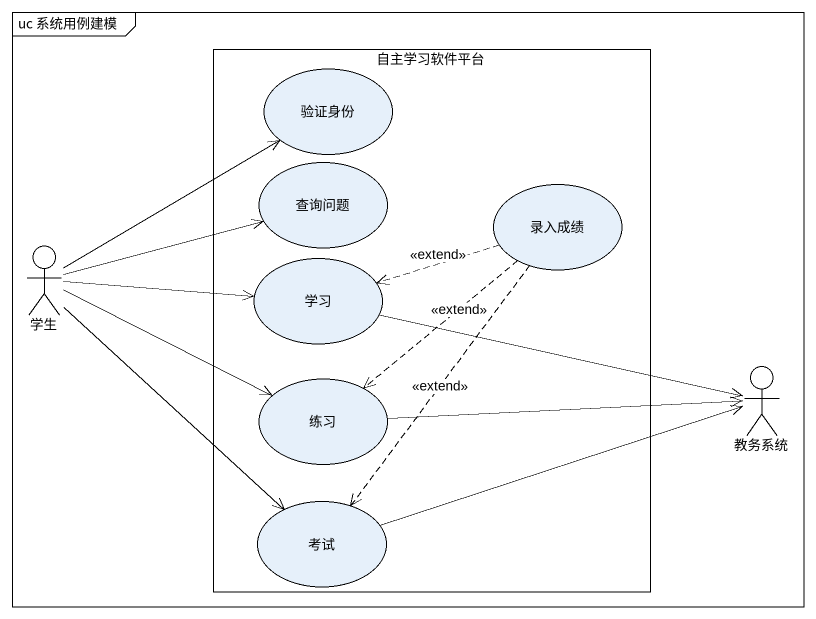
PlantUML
@startuml
mainframe uc 系统用例建模
rectangle 自主学习软件平台 {
  usecase 验证身份
  usecase 查询问题
  usecase 录入成绩
  usecase 学习
  usecase 练习
  usecase 考试
}
actor 学生
actor 教务系统
录入成绩 .left.> 学习 : <<extend>>
录入成绩 ..> 练习 : <<extend>>
录入成绩 ..> 考试 : <<extend>>
学生 -up-> 验证身份
学生 -right-> 查询问题
学生 -right-> 学习
学生 -right-> 练习
学生 --> 考试
学习 -right-> 教务系统
练习 -right-> 教务系统
考试 -right-> 教务系统
@enduml
